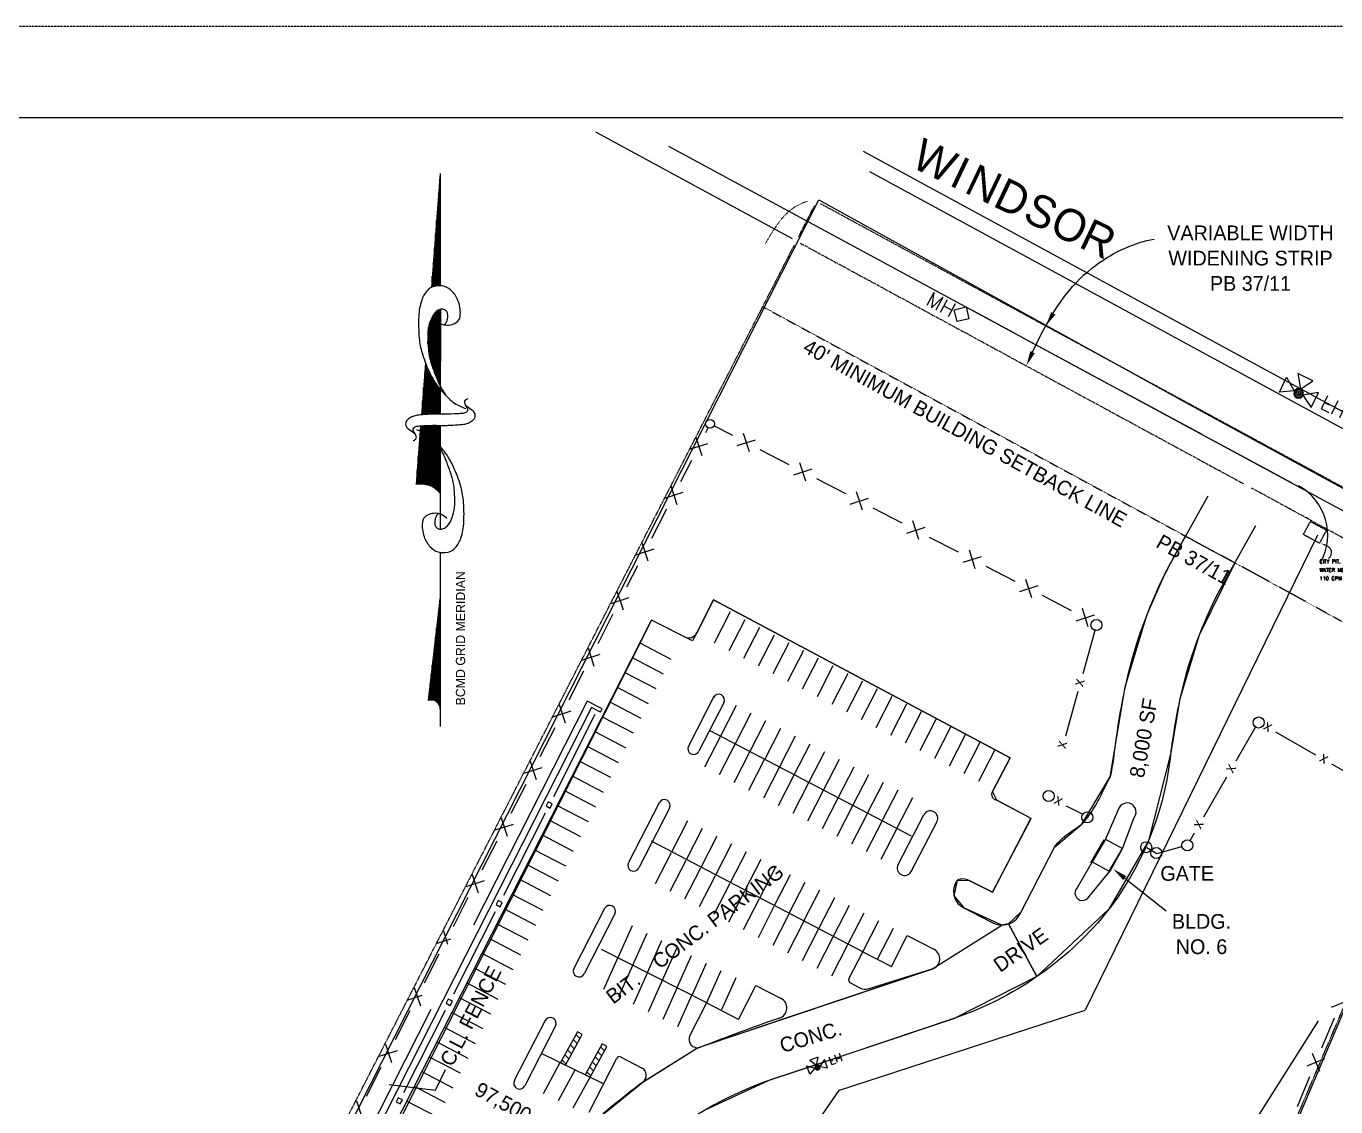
# Model space of a CAD drawing. Header units: inches. Extents: x -46627 to 16189, y -40789 to 47130.
# Drawn here: x -33865 to -25336, y -11986 to -4950 of the extents above; entities that cross this region are included whole.
import ezdxf
from ezdxf.enums import TextEntityAlignment as Align

# ---------------------------------------------------------------- set-up
doc = ezdxf.new("R2010")
doc.units = ezdxf.units.IN
doc.header["$MEASUREMENT"] = 0
for name, pattern in [('DASHED', [0.75, 0.5, -0.25]), ('DIVIDE', [1.25, 0.5, -0.25, 0, -0.25, 0, -0.25]), ('DOT', [0.25, 0, -0.25]), ('HIDDEN2', [0.1875, 0.125, -0.0625]), ('PHANTOM2', [31.25, 15.625, -3.125, 3.125, -3.125, 3.125, -3.125])]:
    doc.linetypes.add(name, pattern=pattern)
doc.layers.get('0').update_dxf_attribs({"linetype": 'CONTINUOUS'})
for name, color, linetype in [('1', 7, 'CONTINUOUS'), ('10', 7, 'CONTINUOUS'), ('11', 7, 'CONTINUOUS'), ('15', 7, 'CONTINUOUS'), ('16', 7, 'CONTINUOUS'), ('19', 7, 'CONTINUOUS'), ('20', 7, 'CONTINUOUS'), ('21', 7, 'CONTINUOUS'), ('27', 7, 'CONTINUOUS'), ('33', 7, 'CONTINUOUS'), ('4', 7, 'CONTINUOUS'), ('41', 7, 'CONTINUOUS'), ('5', 7, 'CONTINUOUS'), ('55', 7, 'CONTINUOUS'), ('6', 7, 'CONTINUOUS'), ('62', 7, 'CONTINUOUS'), ('7', 7, 'CONTINUOUS'), ('9', 7, 'CONTINUOUS')]:
    doc.layers.add(name, color=color, linetype=linetype)
doc.styles.add('ROMANS', font='ROMANS', dxfattribs={"height": 0.2})
doc.styles.add('txt', font='TXT', dxfattribs={"height": 0.2})

# ---------------------------------------------------------------- blocks, each defined once
blk = doc.blocks.new('STOCK')
at = {"layer": '16', "color": 6, "linetype": 'Continuous'}
for p, q in [((0.025, 0.025), (-0.025, 0.025)), ((-0.025, 0.025), (-0.025, -0.025)), ((0.025, -0.025), (0.025, 0.025)), ((-0.025, -0.025), (0.025, -0.025))]:
    blk.add_line(p, q, dxfattribs=at)
blk = doc.blocks.new('BWIRE')
at = {"layer": '16', "color": 6, "linetype": 'Continuous', "style": 'txt'}
blk.add_text('x', height=0.0833, dxfattribs=at).set_placement((0, -0.0282), align=Align.CENTER)
blk = doc.blocks.new('FH')
at = {"layer": '19', "color": 2, "linetype": 'Continuous'}
for points in [[(-4.7, 13.49), (-4.7, 4.47), (2.28, 9.37)], [(14.51, 13.49), (14.51, 4.47), (7.52, 9.37)], [(9.02, 0), (0, 0), (4.9, 6.98)]]:
    blk.add_lwpolyline(points, close=True, dxfattribs=at)
for radius in [2.59, 2.07, 1.24, 0.497]:
    blk.add_circle((4.98, 9.57), radius, dxfattribs=at)
at = {"layer": '19', "color": 2, "linetype": 'Continuous', "style": 'ROMANS'}
blk.add_text('FH', height=8, dxfattribs=at).set_placement((25.29, 7.81), align=Align.MIDDLE)
blk = doc.blocks.new('MH')
at = {"layer": '15', "color": 132, "linetype": 'Continuous'}
blk.add_lwpolyline([(13.9, 4.91), (18.83, 9.33), (23.22, 4.43), (18.29, 0.01)], close=True, dxfattribs=at)
at = {"layer": '15', "color": 132, "linetype": 'Continuous', "style": 'ROMANS'}
blk.add_text('MH', height=8, rotation=359.99998, dxfattribs=at).set_placement((6.3, 3.97), align=Align.MIDDLE)
blk = doc.blocks.new('HR')
at = {"layer": '62', "color": 32, "linetype": 'Continuous'}
blk.add_arc((-1.57, -1.83), 2.41, 49.3426, 155.0435, dxfattribs=at)
blk.add_solid([(-4.18, -1.51), (-3.76, -0.47), (-3.45, -0.67), (-3.75, -0.81)], dxfattribs=at)

msp = doc.modelspace()

# ---------------------------------------------------------------- linework, layer by layer
at = {"linetype": 'Continuous', "flags": 128}
msp.add_lwpolyline([(-27468.7567, -10795.1843), (-27386.144, -10716.6395), (-27168.6584, -10295.5597), (-26990.1976, -10145.5828), (-26806.0786, -9837.423), (-26708.0812, -9250.9423), (-26567.7451, -8783.6521), (-26442.4396, -8502.2506), (-26314.8459, -8269.6652), (-25993.6891, -8444.0587), (-26226.5877, -8914.5711), (-26350.9857, -9328.4627), (-26411.0657, -9680.5132), (-26556.6724, -10254.5466), (-26813.7443, -10698.635), (-27282.2259, -11137.9545)], close=True, dxfattribs=at)
for points in [[(-30144.0969, -12063.4235), (-29849.3412, -11824.4016), (-29493.1189, -11601.5432), (-28888.6817, -11398.6088), (-28402.9612, -11235.5324), (-27967.5531, -11089.3488), (-27510.6761, -10801.9334), (-27753.6308, -10693.0187), (-27821.9127, -10613.0385), (-27800.1339, -10510.1554), (-27724.953, -10511.5645), (-27572.672, -10588.8767), (-27319.111, -10108.6204), (-27543.7928, -9989.9951), (-27572.9477, -9932.7111), (-27456.0228, -9712.7106), (-29389.1516, -8685.2999), (-29497.9891, -8899.2031), (-29525.1986, -8952.6788), (-29792.5772, -8816.6315), (-31465.8122, -12140.1947)], [(-30144.0969, -12063.4235), (-29850.4498, -11825.3006), (-29493.1189, -11601.5432), (-27967.5761, -11089.3557), (-27510.6761, -10801.9334), (-27468.7567, -10795.1843), (-27510.6761, -10801.9334), (-27468.7567, -10795.1843), (-27282.2259, -11137.9545), (-27818.1655, -11409.2043), (-28520.5823, -11644.1905), (-29029.473, -11814.0092), (-29444.4056, -12006.9276)]]:
    msp.add_lwpolyline(points, dxfattribs=at)
at = {"layer": '1', "color": 94, "linetype": 'Continuous'}
for p, q in [((-31168.3019, -5909.1213), (-31225.9427, -6650.2269)), ((-31171.0691, -6640.1169), (-31171.0691, -5944.6953)), ((-31168.3019, -5909.1213), (-31168.3019, -6639.8037)), ((-31178.0999, -6640.9149), (-31178.0999, -6035.0973)), ((-31185.1307, -6641.7129), (-31185.1307, -6125.4981)), ((-31192.1627, -6642.5505), (-31192.1627, -6215.9013)), ((-31199.1935, -6644.1477), (-31199.1935, -6306.3021)), ((-31206.2243, -6645.7461), (-31206.2243, -6396.7041)), ((-31213.2563, -6647.3445), (-31213.2563, -6487.1061)), ((-31220.2883, -6648.9417), (-31220.2883, -6577.5069)), ((-31199.1935, -7221.7557), (-31199.1935, -6815.0877)), ((-31192.1627, -7240.2813), (-31192.1627, -6810.3405)), ((-31185.1307, -7256.1789), (-31185.1307, -6805.5933)), ((-31178.0999, -7272.0741), (-31178.0999, -6800.8473)), ((-31171.0691, -7287.9693), (-31171.0691, -6796.1013)), ((-31167.1883, -6793.4805), (-31168.1795, -7474.8345)), ((-31241.3819, -7080.0573), (-31241.3819, -6906.8637)), ((-31234.3499, -7116.9621), (-31234.3499, -6880.9149)), ((-31227.3179, -7143.9573), (-31227.3179, -6859.2525)), ((-31220.2883, -7164.4653), (-31220.2883, -6847.2669)), ((-31213.2563, -7183.8093), (-31213.2563, -6835.2825)), ((-31206.2243, -7202.7813), (-31206.2243, -6823.2981)), ((-31246.3343, -6912.0261), (-31250.2667, -6962.2629)), ((-31248.4127, -7019.7885), (-31248.4127, -7000.3665)), ((-31264.4099, -7142.9469), (-31269.0131, -7201.7469)), ((-31262.4755, -7478.6877), (-31262.4755, -7147.9221)), ((-31269.0131, -7201.7469), (-31290.4295, -7482.5529)), ((-31269.5063, -7478.9709), (-31269.5063, -7209.4629)), ((-31255.4435, -7478.4045), (-31255.4435, -7166.0013)), ((-31248.4127, -7478.1213), (-31248.4127, -7184.0829)), ((-31241.3819, -7477.8381), (-31241.3819, -7202.1621)), ((-31234.3499, -7477.5549), (-31234.3499, -7214.3517)), ((-31227.3179, -7477.2717), (-31227.3179, -7226.0709)), ((-31220.2883, -7476.9885), (-31220.2883, -7237.7901)), ((-31213.2563, -7476.7053), (-31213.2563, -7249.5081)), ((-31276.5371, -7479.2541), (-31276.5371, -7301.2293)), ((-31206.2243, -7476.4221), (-31206.2243, -7261.2273)), ((-31199.1935, -7476.1401), (-31199.1935, -7272.9453)), ((-31192.1627, -7475.8569), (-31192.1627, -7282.5045)), ((-31185.1307, -7475.5737), (-31185.1307, -7291.8273)), ((-31178.0999, -7475.2905), (-31178.0999, -7301.1501)), ((-31171.0691, -7475.0073), (-31171.0691, -7310.4741)), ((-31283.5691, -7479.4245), (-31283.5691, -7392.9969)), ((-31296.2075, -7553.6193), (-31325.8019, -7934.1213)), ((-31297.6307, -7932.4401), (-31297.6307, -7571.9277)), ((-31290.5999, -7932.4401), (-31290.5999, -7553.2149)), ((-31283.5691, -7932.4401), (-31283.5691, -7552.7061)), ((-31276.5371, -7932.4401), (-31276.5371, -7552.1985)), ((-31269.5063, -7932.9213), (-31269.5063, -7551.6909)), ((-31262.4755, -7934.0205), (-31262.4755, -7551.1821)), ((-31255.4435, -7935.1197), (-31255.4435, -7550.6745)), ((-31248.4127, -7936.2189), (-31248.4127, -7550.1669)), ((-31241.3819, -7938.5613), (-31241.3819, -7549.6581)), ((-31234.3499, -7940.9037), (-31234.3499, -7549.5105)), ((-31227.3179, -7943.2485), (-31227.3179, -7549.5105)), ((-31220.2883, -7947.0177), (-31220.2883, -7549.5105)), ((-31213.2563, -7951.2033), (-31213.2563, -7549.5105)), ((-31206.2243, -7955.3877), (-31206.2243, -7549.5105)), ((-31199.1935, -7960.4805), (-31199.1935, -7549.5105)), ((-31192.1627, -7661.2857), (-31192.1627, -7549.5105)), ((-31185.1307, -7668.9885), (-31185.1307, -7549.5525)), ((-31178.0999, -7676.6901), (-31178.0999, -7549.6605)), ((-31171.0691, -7684.3917), (-31171.0691, -7549.7685)), ((-31168.2875, -7549.8105), (-31168.3019, -7559.2413)), ((-31168.3019, -7559.2413), (-31168.3019, -7687.4229)), ((-31304.6627, -7932.7293), (-31304.6627, -7662.3285)), ((-31192.1627, -7965.8517), (-31192.1627, -7663.5945)), ((-31185.1307, -7971.6741), (-31185.1307, -7674.4341)), ((-31311.6935, -7933.0485), (-31311.6935, -7752.7317)), ((-31178.0999, -7979.4861), (-31178.0999, -7685.2737)), ((-31171.0691, -7987.2969), (-31171.0691, -7696.1133)), ((-31168.3019, -7700.3781), (-31168.3019, -7744.6221)), ((-31168.3019, -7744.6221), (-31168.3019, -7990.3701)), ((-31318.7243, -7933.3665), (-31318.7243, -7843.1325)), ((-31325.7563, -7933.6845), (-31325.7563, -7933.5345)), ((-31168.3019, -7990.3701), (-31168.3019, -8224.4013)), ((-31169.1011, -8375.4729), (-31168.3019, -8665.3701)), ((-31168.3019, -8665.3701), (-31247.0519, -9340.3701)), ((-31171.0691, -9378.6813), (-31171.0691, -8689.0869)), ((-31168.3019, -8665.3701), (-31168.3019, -9396.6213)), ((-31178.0999, -9363.8373), (-31178.0999, -8749.3557)), ((-31192.1627, -9348.8109), (-31192.1627, -8869.8909)), ((-31185.1307, -9355.0329), (-31185.1307, -8809.6221)), ((-31199.1935, -9344.2437), (-31199.1935, -8930.1585)), ((-31206.2243, -9340.9221), (-31206.2243, -8990.4261)), ((-31220.2883, -9337.2597), (-31220.2883, -9110.9613)), ((-31213.2563, -9338.6349), (-31213.2563, -9050.6949)), ((-31227.3179, -9336.7341), (-31227.3179, -9171.2301)), ((-31241.3819, -9338.1813), (-31241.3819, -9291.7653)), ((-31234.3499, -9337.0365), (-31234.3499, -9231.4977)), ((-31168.3019, -9396.6213), (-31168.3019, -9509.1213))]:
    msp.add_line(p, q, dxfattribs=at)
for points in [[(-31198.7301, -6861.503, 0.077735647), (-31173.1626, -6882.1075, 0.079620466), (-31143.1979, -6893.5321, 0.096266344), (-31101.4643, -6894.0916, 0.10075231), (-31064.3882, -6879.3104, 0.224485603), (-31038.8285, -6837.524, 0.112549907), (-31049.8094, -6743.9754, 0.10056341), (-31090.4678, -6676.3705, 0.134878468), (-31140.6772, -6644.8394, 0.132719239), (-31206.0239, -6642.9626, 0.15522897), (-31254.1776, -6672.0361, 0.101616473), (-31289.4836, -6734.1196, 0.067277925), (-31308.7047, -6839.6373, 0.034332252), (-31305.4669, -6981.5867, 0.050353936), (-31286.9622, -7076.7443, 0.032541314), (-31242.2799, -7196.2683, 0.044988068), (-31196.9586, -7276.7764, 0.025545503), (-31166.3493, -7316.7317, 0.017116661), (-31115.7703, -7372.233, 0.065649887), (-31074.6806, -7404.5481, 0.042467644), (-31002.112, -7439.6411)], [(-31142.6118, -6893.6525, 0.076918874), (-31128.6036, -6875.832, 0.080527196), (-31121.1355, -6855.4963, 0.088695312), (-31120.6668, -6822.7512, 0.141897397), (-31129.5767, -6804.0456, 0.152972941), (-31146.5251, -6793.8687, 0.126446447), (-31170.2658, -6794.2103, 0.120122044), (-31194.0465, -6807.3579, 0.080482926), (-31218.9087, -6838.9965, 0.06736107), (-31241.9955, -6898.3615, 0.059891392), (-31250.3317, -6969.4469, 0.028199326), (-31244.817, -7062.357, 0.039093553), (-31231.8766, -7128.2849, 0.016831254), (-31218.2403, -7171.5048, 0.008651292), (-31187.4683, -7254.1122, 0.036249822), (-31167.5296, -7295.7754, 0.021577957), (-31126.2181, -7361.3803)], [(-31167.1069, -7549.1537, 0.004820903), (-31134.9192, -7549.0273, 0.00885002), (-31117.3929, -7548.4791, 0.005772171), (-31052.1018, -7544.5234, 0.010588181), (-31016.595, -7541.2035, 0.071206297), (-30987.3156, -7533.5217, 0.064975215), (-30958.6928, -7516.808, 0.103614816), (-30943.2335, -7498.6765, 0.157115823), (-30940.2586, -7483.0262, 0.084448355), (-30945.3264, -7466.1877, 0.119021789), (-30953.3987, -7456.5597), (-30985.8179, -7432.8009), (-31004.0027, -7419.3381)], [(-30989.2197, -7375.9716, 0.155221696), (-31006.4511, -7385.6934, 0.230744731), (-31010.4384, -7398.7878, 0.039788352), (-31007.6345, -7410.3708, 0.040789296), (-31003.1225, -7421.0855, 0.053649512), (-30997.7292, -7429.1877, -0.067542765), (-30992.336, -7437.2899, -0.159888129), (-30990.2473, -7452.6304, -0.204388824), (-30997.0407, -7462.8873, -0.067397815), (-31007.2157, -7467.7772, -0.052214794), (-31021.4443, -7470.796, -0.013577363), (-31046.6742, -7472.7572, -0.00502716), (-31114.9544, -7475.5149, -0.010775607), (-31132.9034, -7475.6722, -0.005652842), (-31167.1068, -7474.848)], [(-31167.1068, -7474.848, 0.004820903), (-31199.2945, -7474.9744, 0.00885002), (-31216.8207, -7475.5226, 0.005772171), (-31282.1119, -7479.4782, 0.010588181), (-31317.6186, -7482.7982, 0.071206297), (-31346.8981, -7490.48, 0.064975215), (-31375.5209, -7507.1937, 0.103614816), (-31390.9802, -7525.3252, 0.157115823), (-31393.955, -7540.9755, 0.084448355), (-31388.8872, -7557.814, 0.119021789), (-31380.8147, -7567.4421), (-31348.3955, -7591.2009), (-31330.2119, -7604.6637)], [(-31344.9939, -7648.0301, 0.155221696), (-31327.7625, -7638.3082, 0.230744731), (-31323.7752, -7625.2139, 0.039788352), (-31326.5791, -7613.6309, 0.040789296), (-31331.0912, -7602.9162, 0.053649512), (-31336.4844, -7594.8139, -0.067542765), (-31341.8776, -7586.7117, -0.159888129), (-31343.9664, -7571.3713, -0.204388824), (-31337.173, -7561.1143, -0.067397815), (-31326.9979, -7556.2244, -0.052214794), (-31312.7693, -7553.2057, -0.013577363), (-31287.5394, -7551.2445, -0.00502716), (-31219.2592, -7548.4867, -0.010775607), (-31201.3102, -7548.3294, -0.005652842), (-31167.1068, -7549.1537)], [(-31124.8242, -8155.4956, 0.077735647), (-31150.3917, -8134.8911, 0.079620466), (-31180.3564, -8123.4665, 0.096266344), (-31222.09, -8122.907, 0.10075231), (-31259.1662, -8137.6882, 0.224485603), (-31284.7258, -8179.4746, 0.112549907), (-31273.7449, -8273.0233, 0.10056341), (-31233.0866, -8340.6281, 0.134878468), (-31182.8771, -8372.1592, 0.132719239), (-31117.5304, -8374.036, 0.15522897), (-31069.3768, -8344.9626, 0.101616473), (-31034.0707, -8282.879, 0.067277925), (-31014.8496, -8177.3613, 0.034332252), (-31018.0875, -8035.4119, 0.050353936), (-31036.5922, -7940.2543, 0.032541314), (-31081.2744, -7820.7303, 0.044988068), (-31126.5957, -7740.2222, 0.025545503), (-31157.2051, -7700.2669, 0.017116661), (-31207.7841, -7644.7656, 0.065649887), (-31248.8737, -7612.4505, 0.042467644), (-31321.4423, -7577.3575)], [(-31180.9426, -8123.3461, 0.076918874), (-31194.9508, -8141.1666, 0.080527196), (-31202.4188, -8161.5023, 0.088695312), (-31202.8875, -8194.2475, 0.141897397), (-31193.9776, -8212.953, 0.152972941), (-31177.0292, -8223.1299, 0.126446447), (-31153.2886, -8222.7884, 0.120122044), (-31129.5079, -8209.6407, 0.080482926), (-31104.6456, -8178.0021, 0.06736107), (-31081.5589, -8118.6371, 0.059891392), (-31073.2226, -8047.5517, 0.028199326), (-31078.7374, -7954.6416, 0.039093553), (-31091.6778, -7888.7137, 0.016831254), (-31105.3141, -7845.4938, 0.008651292), (-31136.0861, -7762.8864, 0.036249822), (-31156.0247, -7721.2233, 0.021577957), (-31197.3362, -7655.6183)]]:
    msp.add_lwpolyline(points, format="xyb", dxfattribs=at)
for centre, radius, start, end in [((-31296.0017, -8098.0542), 167.042, 40.13943056, 100.26472222), ((-31228.2596, -9396.6848), 59.9578, 0.06136667, 108.18966111)]:
    msp.add_arc(centre, radius, start, end, dxfattribs=at)
at = {"layer": '11', "color": 5, "linetype": 'DOT'}
msp.add_open_spline([(-28773.7076, -6089.0495), (-28883.8256, -6121.4243), (-28955.078, -6192.6491), (-29052.2408, -6367.4747)], degree=3, dxfattribs=at)
at = {"layer": '16', "color": 6, "linetype": 'Continuous'}
for p, q in [((-29439.77, -7595.7035), (-29423.822, -7564.6487)), ((-29263.9316, -7615.3595), (-29386.1408, -7551.2471)), ((-29545.6016, -7704.5807), (-29424.974, -7666.7063)), ((-29505.0332, -7625.5895), (-29465.5424, -7745.6975)), ((-29234.0456, -7680.6215), (-29114.486, -7642.1987)), ((-29155.0544, -7721.1899), (-29193.4772, -7601.6303)), ((-28896.2096, -7805.5643), (-29084.6, -7707.4607)), ((-29601.5252, -7913.2847), (-29530.8044, -7775.5835)), ((-28866.3236, -7870.8263), (-28746.764, -7832.4035)), ((-28787.3324, -7911.3947), (-28825.7552, -7791.8351)), ((-28527.9392, -7994.7011), (-28716.878, -7897.6655)), ((-29707.3556, -8022.1619), (-29586.7292, -7984.2875)), ((-29666.7872, -7943.1707), (-29627.2976, -8063.2787)), ((-28419.6104, -8101.5995), (-28457.4848, -7980.9719)), ((-29789.5952, -8282.1035), (-29692.5596, -8093.1647)), ((-28498.6016, -8061.0311), (-28379.0408, -8022.6071)), ((-28160.216, -8184.9047), (-28349.1548, -8087.8703)), ((-28051.8872, -8291.8031), (-28089.7616, -8171.1755)), ((-28130.33, -8250.1679), (-28010.7704, -8211.7451)), ((-29895.4256, -8390.9807), (-29775.866, -8352.5579)), ((-29854.8572, -8311.9895), (-29816.4344, -8431.5491)), ((-27792.494, -8375.1095), (-27981.4328, -8278.0739)), ((-27762.608, -8440.3715), (-27643.0484, -8401.9487)), ((-27684.1652, -8482.0079), (-27722.0396, -8361.3803)), ((-29952.4172, -8599.1363), (-29881.6964, -8461.4351)), ((-27424.772, -8565.3143), (-27613.7108, -8468.2787)), ((-27394.886, -8630.5763), (-27275.3264, -8592.1535)), ((-27315.8948, -8671.1447), (-27354.3176, -8551.5851)), ((-30058.2476, -8708.0135), (-29937.62, -8670.1391)), ((-30017.6792, -8629.0223), (-29978.1884, -8749.1303)), ((-27057.0488, -8755.5179), (-27245.4404, -8657.4155)), ((-30140.486, -8967.9551), (-30043.4504, -8779.0163)), ((-27027.164, -8820.7799), (-26907.6032, -8782.3571)), ((-26948.1716, -8861.3483), (-26986.5944, -8741.7887)), ((-26903.0024, -8878.0727), (-26983.958, -9166.9439)), ((-30246.3164, -9076.8323), (-30126.7568, -9038.4095)), ((-30205.748, -8997.8411), (-30167.3252, -9117.4019)), ((-30329.6228, -9336.2267), (-30232.5872, -9147.2879)), ((-27016.34, -9282.4919), (-27097.2956, -9571.3631)), ((-30394.8848, -9366.1127), (-30355.3952, -9486.2207)), ((-30434.3864, -9445.6523), (-30314.8268, -9407.2283)), ((-30160.7096, -9431.6639), (-30431.8772, -9966.8915)), ((-30517.6928, -9705.0455), (-30420.6572, -9516.1067)), ((-25985.9624, -9733.5227), (-25859.0216, -9513.2999)), ((-25728.7112, -9544.8035), (-25468.1, -9693.4031)), ((-30623.5232, -9813.9227), (-30503.9636, -9775.4999)), ((-30582.9548, -9734.9315), (-30544.532, -9854.4911)), ((-25363.8548, -9752.8427), (-25103.2436, -9901.4423)), ((-30706.8296, -10073.3159), (-30609.794, -9884.3771)), ((-26195.708, -10097.3999), (-26045.8892, -9837.4871)), ((-27091.268, -10025.0987), (-26983.94, -10080.2243)), ((-30811.5932, -10182.7415), (-30692.0324, -10144.3187)), ((-30771.0236, -10103.7503), (-30732.6008, -10223.3099)), ((-30486.11, -10073.9363), (-30757.2776, -10609.1639)), ((-26284.9172, -10252.1615), (-26255.636, -10201.3643)), ((-30894.8984, -10442.1347), (-30797.864, -10253.1959)), ((-26567.7272, -10296.5735), (-26502.2696, -10335.4211)), ((-26502.2696, -10335.4211), (-26338.514, -10291.2395)), ((-30960.1616, -10472.0207), (-30920.6708, -10592.1287)), ((-31000.73, -10551.0119), (-30881.1692, -10512.5891)), ((-31082.9684, -10810.9535), (-30987.0008, -10621.4663)), ((-30811.5116, -10716.2099), (-31082.678, -11251.4375)), ((-31188.7988, -10919.8307), (-31098.818, -10890.9131)), ((-31148.2304, -10840.8395), (-31120.334, -10927.6427)), ((-31272.1052, -11179.2239), (-31175.0696, -10990.2851)), ((-31337.3672, -11209.1099), (-31297.8764, -11329.2179)), ((-31377.9356, -11288.1011), (-31286.5328, -11259.4019)), ((-25363.8116, -11337.5279), (-25246.2992, -11289.9587)), ((-31460.174, -11548.0427), (-31364.2064, -11358.5555)), ((-31136.912, -11358.4823), (-31408.0784, -11893.7099)), ((-25426.778, -11601.9707), (-25343.6192, -11405.9051)), ((-31525.4372, -11577.9287), (-31487.0132, -11697.4883)), ((-31566.0056, -11656.9199), (-31446.4448, -11618.4971)), ((-25523.5784, -11719.5323), (-25407.134, -11671.4159)), ((-25489.4156, -11637.2519), (-25441.298, -11753.6963)), ((-31649.3108, -11916.3131), (-31552.2764, -11727.3743)), ((-31198.6796, -11877.0983), (-31134.218, -11742.8579)), ((-31500.89, -11840.3567), (-31198.6796, -11877.0983)), ((-25586.546, -11983.9763), (-25504.454, -11787.3623)), ((-31713.506, -11946.7475), (-31675.0832, -12066.3071))]:
    msp.add_line(p, q, dxfattribs=at)
for centre, radius in [((-29411.7104, -7538.5192, 0), 28.8), ((-26894.9354, -8848.2222, 0), 36), ((-25838.8532, -9483.48, 0), 36), ((-27205.8869, -9962.4215, 0), 36), ((-26954.341, -10100.7166, 0), 36), ((-26570.7339, -10295.5872, 0), 36), ((-26504.7032, -10333.3041, 0), 36), ((-26303.4666, -10283.0149, 0), 36)]:
    msp.add_circle(centre, radius, dxfattribs=at)
at = {"layer": '20', "color": 7, "linetype": 'Continuous'}
for p, q in [((-27699.008, -6801.4235, -0.0048), (-27435.1172, -6944.0015, -0.0048)), ((-27384.5528, -6971.3207, -0.0048), (-26822.1104, -7275.2039, -0.0048)), ((-26737.1564, -7321.1039, -0.0048), (-26205.2264, -7608.5015, -0.0048)), ((-26150.1152, -7638.2771, -0.0048), (-25621.9136, -7923.6611, -0.0048))]:
    msp.add_line(p, q, dxfattribs=at)
msp.add_arc((-25755.332, -8263.6715, -0.006), 366.6257, 331.20215556, 61.20215556, dxfattribs=at)
at = {"layer": '21', "color": 5, "linetype": 'Continuous'}
msp.add_line((-25566.6716, -7310.3579), (-28413.05, -5765.8835), dxfattribs=at)
at = {"layer": '21', "color": 6, "linetype": 'DASHED'}
for p, q in [((-25503.1844, -8174.7635, -0.006), (-25548.7472, -8259.2627, -0.006)), ((-25397.5604, -8231.7167, -0.006), (-25503.1844, -8174.7635, -0.006)), ((-25443.1232, -8316.2159, -0.006), (-25548.7472, -8259.2627, -0.006)), ((-25397.5604, -8231.7167, -0.006), (-25443.1232, -8316.2159, -0.006))]:
    msp.add_line(p, q, dxfattribs=at)
at = {"layer": '21', "color": 6, "linetype": 'Continuous'}
for p, q in [((-25455.6908, -8263.1651, -0.006), (-26967.47, -11356.7435, -0.006)), ((-28574.84, -11879.2751, -0.006), (-26967.6248, -11356.8971, -0.006)), ((-28571.1656, -11876.1767, -0.006), (-28929.6032, -12392.9015))]:
    msp.add_line(p, q, dxfattribs=at)
at = {"layer": '21', "color": 5, "linetype": 'Continuous'}
msp.add_arc((-82969.2931, -113100.096), 120360, 56.365277778, 61.515277778, dxfattribs=at)
at = {"layer": '27', "color": 92, "linetype": 'Continuous'}
for p, q in [((-29382.626, -8964.4415, -0.0048), (-29278.4624, -8761.6259, -0.0048)), ((-29286.9224, -9014.4911, -0.0048), (-29182.7588, -8811.6755, -0.0048)), ((-29191.2188, -9064.5395, -0.0048), (-29087.0552, -8861.7239, -0.0048)), ((-29095.5164, -9114.5891, -0.0048), (-28991.3528, -8911.7735, -0.0048)), ((-29664.692, -9072.2099, -0.0048), (-29866.7324, -8966.5511, -0.0048)), ((-28999.8128, -9164.6375, -0.0048), (-28895.6492, -8961.8219, -0.0048)), ((-28904.1092, -9214.6859, -0.0048), (-28799.9456, -9011.8703, -0.0048)), ((-29713.6688, -9168.4655, -0.0048), (-29915.7092, -9062.8067, -0.0048)), ((-28808.4068, -9264.7355, -0.0048), (-28704.2432, -9061.9199, -0.0048)), ((-28712.7032, -9314.7839, -0.0048), (-28608.5396, -9111.9683, -0.0048)), ((-29762.6456, -9264.7223, -0.0048), (-29964.686, -9159.0635, -0.0048)), ((-28616.9996, -9364.8323, -0.0048), (-28512.836, -9162.0167, -0.0048)), ((-29811.6224, -9360.9779, -0.0048), (-30013.6628, -9255.3191, -0.0048)), ((-28521.296, -9414.8819, -0.0048), (-28417.1324, -9212.0663, -0.0048)), ((-28425.5936, -9464.9303, -0.0048), (-28321.43, -9262.1147, -0.0048)), ((-29860.5992, -9457.2347, -0.0048), (-30062.6396, -9351.5759, -0.0048)), ((-29342.6648, -9573.8291, -0.0048), (-29238.5012, -9371.0135, -0.0048)), ((-28329.89, -9514.9787, -0.0048), (-28225.7264, -9312.1631, -0.0048)), ((-28234.1864, -9565.0283, -0.0048), (-28130.0228, -9362.2127, -0.0048)), ((-29909.576, -9553.4903, -0.0048), (-30111.6164, -9447.8315, -0.0048)), ((-29246.9612, -9623.8775, -0.0048), (-29142.7976, -9421.0619, -0.0048)), ((-28138.484, -9615.0767, -0.0048), (-28034.3204, -9412.2611, -0.0048)), ((-28042.7804, -9665.1263, -0.0048), (-27938.6168, -9462.3107, -0.0048)), ((-29958.5528, -9649.7471, -0.0048), (-30160.5932, -9544.0883, -0.0048)), ((-28098.5216, -10224.4631, -0.0048), (-29415.404, -9535.7891, -0.0048)), ((-29151.2576, -9673.9259, -0.0048), (-29047.094, -9471.1103, -0.0048)), ((-29055.554, -9723.9755, -0.0048), (-28951.3904, -9521.1599, -0.0048)), ((-27947.0768, -9715.1747, -0.0048), (-27842.9132, -9512.3591, -0.0048)), ((-29444.9516, -9772.9307, -0.0048), (-29340.788, -9570.1151, -0.0048)), ((-29349.248, -9822.9791, -0.0048), (-29245.0844, -9620.1635, -0.0048)), ((-28959.8516, -9774.0239, -0.0048), (-28855.688, -9571.2083, -0.0048)), ((-28864.148, -9824.0723, -0.0048), (-28759.9844, -9621.2567, -0.0048)), ((-27851.3732, -9765.2231, -0.0048), (-27747.2096, -9562.4075, -0.0048)), ((-27755.6708, -9815.2727, -0.0048), (-27651.5072, -9612.4571, -0.0048)), ((-30007.5296, -9746.0039, -0.0048), (-30209.57, -9640.3451, -0.0048)), ((-29253.5444, -9873.0275, -0.0048), (-29149.3808, -9670.2119, -0.0048)), ((-29157.8408, -9923.0771, -0.0048), (-29053.6772, -9720.2615, -0.0048)), ((-28768.4444, -9874.1219, -0.0048), (-28664.2808, -9671.3063, -0.0048)), ((-28672.742, -9924.1703, -0.0048), (-28568.5784, -9721.3547, -0.0048)), ((-27659.9672, -9865.3211, -0.0048), (-27555.8036, -9662.5055, -0.0048)), ((-30056.5064, -9842.2595, -0.0048), (-30258.5468, -9736.6007, -0.0048)), ((-29062.1384, -9973.1255, -0.0048), (-28957.9748, -9770.3099, -0.0048)), ((-28577.0384, -9974.2199, -0.0048), (-28472.8748, -9771.4043, -0.0048)), ((-30105.4832, -9938.5163, -0.0048), (-30307.5236, -9832.8575, -0.0048)), ((-28966.4348, -10023.1739, -0.0048), (-28862.2712, -9820.3583, -0.0048)), ((-28870.7312, -10073.2235, -0.0048), (-28766.5676, -9870.4079, -0.0048)), ((-28481.3348, -10024.2683, -0.0048), (-28377.1712, -9821.4527, -0.0048)), ((-28385.6312, -10074.3167, -0.0048), (-28281.4676, -9871.5011, -0.0048)), ((-30154.46, -10034.7719, -0.0048), (-30356.5004, -9929.1131, -0.0048)), ((-28775.0288, -10123.2719, -0.0048), (-28670.8652, -9920.4563, -0.0048)), ((-28679.3252, -10173.3215, -0.0048), (-28575.1616, -9970.5059, -0.0048)), ((-28289.9288, -10124.3663, -0.0048), (-28185.7652, -9921.5507, -0.0048)), ((-28194.2252, -10174.4147, -0.0048), (-28090.0616, -9971.5991, -0.0048)), ((-30203.4368, -10131.0287, -0.0048), (-30405.4772, -10025.3699, -0.0048)), ((-28583.6216, -10223.3699, -0.0048), (-28479.458, -10020.5543, -0.0048)), ((-30252.4148, -10227.2843, -0.0048), (-30454.4552, -10121.6255, -0.0048)), ((-29661.014, -10324.9103), (-29556.8504, -10122.0947)), ((-28487.918, -10273.4183, -0.0048), (-28383.7544, -10070.6027, -0.0048)), ((-28392.2156, -10323.4679, -0.0048), (-28288.052, -10120.6523, -0.0048)), ((-30301.3916, -10323.5411, -0.0048), (-30503.432, -10217.8823, -0.0048)), ((-29565.3116, -10374.9599), (-29461.148, -10172.1443)), ((-29469.608, -10425.0083), (-29365.4444, -10222.1927)), ((-28296.512, -10373.5163, -0.0048), (-28192.3484, -10170.7007, -0.0048)), ((-28194.2252, -10174.4147, -0.0048), (-28195.718, -10173.6347, -0.0048)), ((-28194.2252, -10174.4147, -0.0048), (-28195.718, -10173.6347, -0.0048)), ((-30350.3684, -10419.7967, -0.0048), (-30552.4088, -10314.1379, -0.0048)), ((-28416.872, -10975.5455), (-29793.5864, -10255.5803, -0.0048)), ((-29373.9044, -10475.0567), (-29269.7408, -10272.2411)), ((-29766.8408, -10531.9463), (-29662.6772, -10329.1307)), ((-29671.1372, -10581.9947), (-29566.9736, -10379.1791)), ((-29278.2008, -10525.1063), (-29174.0372, -10322.2907)), ((-29182.4984, -10575.1547), (-29078.3348, -10372.3391)), ((-30399.3452, -10516.0535, -0.0048), (-30601.3856, -10410.3947, -0.0048)), ((-29575.4336, -10632.0431), (-29471.27, -10429.2275)), ((-29479.73, -10682.0927), (-29375.5664, -10479.2771)), ((-29086.7948, -10625.2031), (-28982.6312, -10422.3875)), ((-28991.0912, -10675.2527), (-28886.9276, -10472.4371)), ((-30448.322, -10612.3091, -0.0048), (-30650.3624, -10506.6503, -0.0048)), ((-29384.0276, -10732.1411), (-29279.864, -10529.3255)), ((-28895.3888, -10725.3011), (-28791.2252, -10522.4855)), ((-28799.6852, -10775.3507), (-28695.5216, -10572.5351)), ((-30497.2988, -10708.5659, -0.0048), (-30699.3392, -10602.9071, -0.0048)), ((-29288.324, -10782.1895), (-29184.1604, -10579.3739)), ((-29192.6204, -10832.2391), (-29088.4568, -10629.4235)), ((-28703.9816, -10825.3991), (-28599.818, -10622.5835)), ((-30546.2756, -10804.8215, -0.0048), (-30748.316, -10699.1627, -0.0048)), ((-29096.918, -10882.2875), (-28992.7544, -10679.4719)), ((-29001.2144, -10932.3371), (-28897.0508, -10729.5215)), ((-28608.278, -10875.4475), (-28504.1144, -10672.6319)), ((-28512.5756, -10925.4971), (-28408.412, -10722.6815)), ((-30595.2524, -10901.0783, -0.0048), (-30797.2928, -10795.4195, -0.0048)), ((-29919.272, -10808.2931, 0.0048), (-30012.5768, -11016.3263, 0.0072)), ((-28905.5108, -10982.3855), (-28801.3472, -10779.5699)), ((-28809.8072, -11032.4339), (-28705.6436, -10829.6183)), ((-28416.872, -10975.5455), (-28312.7084, -10772.7299)), ((-28320.8012, -11024.8859), (-28216.6376, -10822.0703)), ((-30644.2292, -10997.3351, -0.0048), (-30846.2696, -10891.6763, -0.0048)), ((-29822.9384, -10857.1163, 0.0048), (-29916.2444, -11065.1507, 0.006)), ((-29726.606, -10905.9443, 0.0048), (-29819.912, -11113.9775, 0.0048)), ((-28714.1048, -11082.4835), (-28609.9412, -10879.6679)), ((-30693.206, -11093.5907, -0.0048), (-30895.2464, -10987.9319, -0.0048)), ((-29432.2676, -11307.7007, 0.0048), (-30117.302, -10960.4951, 0.012)), ((-29630.2712, -10954.7699, 0.0024), (-29723.5796, -11162.8019, 0.0036)), ((-28618.4012, -11132.5319), (-28514.2376, -10929.7163)), ((-30742.1828, -11189.8475, -0.0048), (-30944.2232, -11084.1887, -0.0048)), ((-30011.0744, -11013.3791, 0.0072), (-30104.3816, -11221.4123, 0.0084)), ((-29914.7432, -11062.2059, 0.006), (-30008.0492, -11270.2391, 0.0072)), ((-29533.94, -11003.5955, 0.0012), (-29627.2448, -11211.6287, 0.0024)), ((-29437.6064, -11052.4211, 0.0012), (-29530.9124, -11260.4543, 0.0012)), ((-29818.4084, -11111.0315, 0.0048), (-29911.7156, -11319.0647, 0.0048)), ((-29722.076, -11159.8559, 0.0036), (-29815.382, -11367.8891, 0.0048)), ((-29341.2728, -11101.2467), (-29434.58, -11309.2787)), ((-29242.7312, -11145.4427, -0.0012), (-29336.0372, -11353.4771, -0.0012)), ((-30791.1596, -11286.1031, -0.0048), (-30993.2, -11180.4443, -0.0048)), ((-29625.7448, -11208.6803, 0.0024), (-29719.0508, -11416.7159, 0.0036)), ((-29529.41, -11257.5071, 0.0012), (-29622.7184, -11465.5427, 0.0012)), ((-30840.1364, -11382.3599, -0.0048), (-31042.1768, -11276.7011, -0.0048)), ((-30889.1132, -11478.6155, -0.0048), (-31091.1536, -11372.9567, -0.0048)), ((-30938.0912, -11574.8723, -0.0048), (-31140.1316, -11469.2135, -0.0048)), ((-30987.068, -11671.1279, -0.0048), (-31189.1084, -11565.4691, -0.0048)), ((-30295.5788, -11607.1859), (-30321.8948, -11580.8687, -0.0048)), ((-30277.55, -11574.3023), (-30303.8528, -11548.0007, -0.0048)), ((-30259.5224, -11541.4187), (-30285.8096, -11515.1315, -0.0048)), ((-30098.1248, -11620.5323), (-30124.412, -11594.2451, -0.0048)), ((-31036.0448, -11767.3847, -0.0048), (-31238.0852, -11661.7259, -0.0048)), ((-30105.2168, -11835.5939, -0.0048), (-30504.2396, -11640.8723, -0.0048)), ((-30349.6628, -11705.8367), (-30376.0244, -11679.4751, -0.0048)), ((-30331.6352, -11672.9531), (-30357.9812, -11646.6059, -0.0048)), ((-30313.6064, -11640.0695), (-30339.938, -11613.7379, -0.0048)), ((-30134.1812, -11686.2995), (-30160.4972, -11659.9823, -0.0048)), ((-30116.1524, -11653.4159), (-30142.4552, -11627.1143, -0.0048)), ((-31085.0216, -11863.6403, -0.0048), (-31287.062, -11757.9815, -0.0048)), ((-30496.0976, -11898.1295), (-30386.4908, -11698.2035)), ((-30399.3452, -11944.8791), (-30289.7384, -11744.9531)), ((-30188.2652, -11784.9503), (-30214.6268, -11758.5887, -0.0048)), ((-30170.2376, -11752.0667), (-30196.5836, -11725.7195, -0.0048)), ((-30152.2088, -11719.1831), (-30178.5404, -11692.8515, -0.0048)), ((-31133.9984, -11959.8971, -0.0048), (-31336.0388, -11854.2383, -0.0048)), ((-30302.2856, -11992.5527), (-30192.6788, -11792.6267)), ((-31182.9752, -12056.1527, -0.0048), (-31385.0156, -11950.4939, -0.0048))]:
    msp.add_line(p, q, dxfattribs=at)
at = {"layer": '27', "color": 92, "linetype": 'Continuous', "extrusion": (-0.000117757, 6.46006e-05, 1)}
for points, elevation in [([(-30386.2698, -11698.1389), (-30353.8806, -11713.5301), (-30244.377, -11513.7937), (-30275.6598, -11496.6433)], 2.8177), ([(-30224.8722, -11777.2525), (-30192.483, -11792.6437), (-30082.9794, -11592.9073), (-30114.2622, -11575.7569)], 2.7936)]:
    msp.add_lwpolyline(points, close=True, dxfattribs=dict(at, elevation=elevation))
at = {"layer": '33', "color": 6, "linetype": 'Continuous'}
for p, q in [((-30210.6608, -9344.9543), (-30951.6284, -10803.4595)), ((-30113.4524, -9394.3391), (-30210.6608, -9344.9543)), ((-30183.1652, -9385.8419), (-33302.108, -15523.2407)), ((-30124.3364, -9415.7291), (-30183.1652, -9385.8419)), ((-30124.3364, -9415.7291), (-30113.4524, -9394.3391)), ((-31229.8532, -11351.1107), (-33359.2052, -15542.4815))]:
    msp.add_line(p, q, dxfattribs=at)
at = {"layer": '4', "color": 1, "linetype": 'Continuous'}
for p, q in [((-29682.5948, -5730.7739), (-24430.1084, -8568.6491)), ((-28374.0116, -5895.3035), (-24028.4876, -8254.1963)), ((-27967.5536, -11089.3487), (-28383.4916, -11219.8775, -0.0048)), ((-28430.3396, -11215.2203, -0.0048), (-28498.5836, -11177.7407, -0.0048))]:
    msp.add_line(p, q, dxfattribs=at)
at = {"layer": '4', "color": 230, "linetype": 'Continuous'}
for p, q in [((-29497.9892, -8899.2035), (-29389.1516, -8685.2999)), ((-31479.9104, -12132.8195), (-29792.5772, -8816.6315)), ((-29578.6748, -8925.4691), (-29792.5772, -8816.6315)), ((-29385.8468, -9315.1631), (-29550.9284, -9636.5939)), ((-29321.3252, -9355.0127), (-29483.678, -9671.1323)), ((-29742.7472, -10005.9143), (-29942.8484, -10395.5339)), ((-29674.43, -10040.9999), (-29874.5312, -10430.6195)), ((-28187.2496, -10409.0423), (-28018.4264, -10084.4363)), ((-28102.0808, -10453.3391), (-27933.2564, -10128.7319)), ((-30097.9664, -10694.9387), (-30298.0676, -11084.5583)), ((-30030.7172, -10729.4771), (-30230.8184, -11119.0967)), ((-28230.0692, -11071.4843), (-28127.0024, -10870.8035)), ((-28127.0024, -10870.8035), (-27953.0084, -10960.1639)), ((-28507.5632, -11152.1267), (-28416.872, -10975.5455)), ((-28416.872, -10975.5455), (-28230.0692, -11071.4843)), ((-29226.1328, -11416.5455), (-29112.6512, -11195.5823)), ((-29112.6512, -11195.5823), (-28948.2632, -11280.0083)), ((-29434.286, -11309.6411), (-29542.8344, -11520.9971)), ((-29226.1328, -11416.5455), (-29434.286, -11309.6411)), ((-30485.8184, -11423.8631), (-30686.468, -11814.5507)), ((-28938.6836, -11784.0623), (-27818.1656, -11409.2039)), ((-30417.5012, -11458.9499), (-30618.1508, -11849.6363)), ((-30198.698, -12020.5427), (-30017.7836, -11668.2839)), ((-29995.1648, -11661.0143), (-29857.4636, -11731.7351))]:
    msp.add_line(p, q, dxfattribs=at)
for points in [[(-26169.0716, -8010.2915), (-26356.5293, -8343.8316, 0.078138047), (-26708.0811, -9250.9422, 0.024699224), (-26778.4945, -9675.431, -0.025125142), (-26806.0786, -9837.423)], [(-25858.0544, -8202.7259), (-26039.2402, -8525.1072, 0.078357988), (-26350.9858, -9328.4628, 0.024735656), (-26415.5617, -9717.9359, -0.139960727), (-26839.6837, -10731.7967, -0.137874812), (-27818.1655, -11409.2043)], [(-27581.9064, -10781.3531, 0.471878564), (-27386.144, -10716.6395), (-27168.6584, -10295.5597, -0.097826071), (-27076.9976, -10206.5771), (-26990.1976, -10145.5828, 0.048209244), (-26915.6239, -10048.4304, 0.029566877), (-26857.7748, -9942.3385, -0.01724886), (-26804.1009, -9837.863)], [(-27021.1959, -10559.1473, 1.142821177), (-26942.8556, -10616.7827), (-26803.3988, -10446.0455), (-26725.9616, -10303.4303), (-26648.4512, -10101.2118, 1.104893509), (-26748.7268, -10041.0011), (-26835.2012, -10242.5327), (-26922.1112, -10390.7507), (-27021.1964, -10559.1479)], [(-27322.694, -10106.7287), (-27572.672, -10588.8767), (-27724.953, -10511.5645, 0.229422565), (-27800.1339, -10510.1554, 0.492503018), (-27753.6308, -10693.0187), (-27581.906, -10781.3531)]]:
    msp.add_lwpolyline(points, format="xyb", dxfattribs=at)
at = {"layer": '4', "color": 230, "linetype": 'Continuous', "elevation": 0}
msp.add_lwpolyline([(-29389.1516, -8685.2999), (-27456.2432, -9712.5935), (-27572.9477, -9932.7111, 0.519524342), (-27543.7928, -9989.9951), (-27322.694, -10106.7287)], format="xyb", dxfattribs=at)
at = {"layer": '4', "color": 230, "linetype": 'Continuous'}
for centre, radius, start, end in [((-29551.4648, -8871.9938, 0), 60, 243.03221111, 333.03221111), ((-29355.188, -9337.6811, 0), 38.04, 332.81581944, 152.81581944), ((-29517.7909, -9654.287, 0), 38.04, 152.81581944, 332.81581944), ((-29708.5364, -10023.6187, 0), 38.04, 332.81581944, 152.81581944), ((-27975.841, -10106.5843), 48, 332.52154722, 152.52154722), ((-29908.857, -10413.6653, 0), 38.04, 152.81581944, 332.81581944), ((-28144.6652, -10431.1907), 48, 152.52154722, 332.52154722), ((-30064.6097, -10712.2053, 0), 38.04, 332.81581944, 152.81581944), ((-27984.9031, -11022.0489, 0), 69.5003, 284.45615, 62.8326), ((-30264.9303, -11102.2519, 0), 38.04, 152.81581944, 332.81581944), ((-28982.3291, -11341.7753, 0), 70.5069, 288.77643889, 62.77944167), ((-30451.772, -11441.8882, 0), 38.04, 332.81581944, 152.81581944), ((-25382.48, -21909.9634, 0), 11093.9073, 108.81063333, 111.634775), ((-29493.1189, -11545.9291, 0), 55.6141, 152.87153611, 291.58616111), ((-30002.6811, -11676.1751, 0), 17.28, 62.81581944, 152.81581944), ((-29882.6558, -11780.4189, 0), 55.1755, 307.14212222, 62.76561111), ((-30652.0926, -11831.9348, 0), 38.04, 152.81581944, 332.81581944), ((-28233.0659, -14069.6188, 0), 2392.0783, 107.17120833, 199.49254167), ((-26313.817, -16487.85, 0), 5852.1055, 127.16704444, 130.88313611)]:
    msp.add_arc(centre, radius, start, end, dxfattribs=at)
at = {"layer": '4', "color": 1, "linetype": 'Continuous', "extrusion": (0, 0, -1)}
msp.add_arc((28459.6245, -11149.7016, 0.0048), 48, 324.25725482, 357.10407427, dxfattribs=at)
at = {"layer": '4', "color": 1, "linetype": 'Continuous', "extrusion": (6.93686e-06, 1.26307e-05, -1)}
msp.add_arc((28401.4572, -11162.6296, -0.3341), 60, 252.57728842, 298.77579397, dxfattribs=at)
at = {"layer": '41', "color": 94, "linetype": 'Continuous', "elevation": -0.0012}
msp.add_lwpolyline([(-27757.1444, -20402.2475), (-31666.1252, -18667.1003), (-30818.7608, -16801.2563), (-33488.7032, -15523.6103), (-28702.4492, -6081.3047), (-26211.6824, -7455.2063), (-24112.0256, -8600.3459), (-26663.9216, -14610.1007), (-25905.1676, -15009.2627), (-25754.7248, -15735.6083)], close=True, dxfattribs=at)
at = {"layer": '5', "color": 252, "linetype": 'HIDDEN2'}
msp.add_line((-29067.9884, -6775.7807), (-26139.5396, -8364.7883), dxfattribs=at)
msp.add_arc((-82969.2931, -113100.096), 119160, 60.571877778, 61.515583333, dxfattribs=at)
at = {"layer": '55', "color": 7, "linetype": 'DASHED'}
msp.add_line((-46627.2896, -4949.6663), (3547.4056, -4949.6663), dxfattribs=at)
at = {"layer": '55', "color": 7, "linetype": 'Continuous'}
msp.add_lwpolyline([(-46029.9716, -5557.7363), (-46029.9716, -40191.4283), (2950.0876, -40191.4283), (2950.0876, -5546.9843), (-46029.9716, -5546.9843)], dxfattribs=at)
at = {"layer": '6', "color": 7, "linetype": 'Continuous'}
for p, q in [((-26931.5852, -10396.3535), (-26844.674, -10248.1355)), ((-26835.2012, -10242.5327), (-26725.9616, -10303.4303)), ((-26812.8728, -10451.6483), (-26725.9616, -10303.4303)), ((-26922.1112, -10390.7507), (-26812.8728, -10451.6483)), ((-26710.8536, -10496.3831), (-26440.286, -10710.2927))]:
    msp.add_line(p, q, dxfattribs=at)
msp.add_solid([(-26720.7764, -10508.9339), (-26700.9296, -10483.8323), (-26786.1608, -10436.8451)], dxfattribs=at)
at = {"layer": '7', "color": 32, "linetype": 'Continuous'}
for p, q in [((-28875.3656, -6334.1903), (-30155.7956, -5639.4155)), ((-26445.77, -13000.8731), (-25447.91, -11425.3727))]:
    msp.add_line(p, q, dxfattribs=at)
msp.add_open_spline([(-27310.9808, -7071.8423), (-27163.016, -6747.5831), (-26902.958, -6465.9635), (-26642.9, -6357.6491), (-26520.0956, -6335.9855)], degree=3, dxfattribs=at)
for points in [[(-27162.0284, -6827.8955), (-27189.4148, -6811.3439), (-27225.3752, -6901.7807)], [(-27296.4248, -7078.4843), (-27325.5368, -7065.2003), (-27350.834, -7159.1795)]]:
    msp.add_solid(points, dxfattribs=at)
at = {"layer": '9', "color": 3, "linetype": 'DIVIDE'}
for p, q in [((-28835.3144, -6321.8003), (-28731.2672, -6118.7903)), ((-24139.6904, -8576.1059), (-28691.216, -6106.4003)), ((-33562.3328, -15544.8659), (-28862.6804, -6375.1955)), ((-26658.518, -14559.9467), (-24244.6088, -8898.3347))]:
    msp.add_line(p, q, dxfattribs=at)
at = {"layer": '9', "color": 3, "linetype": 'PHANTOM2'}
msp.add_line((-28822.6292, -6362.8055), (-25936.9844, -7928.5871), dxfattribs=at)
msp.add_arc((-82969.2931, -113100.096), 119640, 60.611769444, 61.501213889, dxfattribs=at)

# ---------------------------------------------------------------- block references
at = {"layer": '15', "color": 132, "linetype": 'Continuous', "xscale": 12.00000743170842, "yscale": 12.00000743170842, "zscale": 12, "rotation": 331.6180182782149}
msp.add_blockref('MH', (-27996.2192, -6768.7487, -0.0048), dxfattribs=at)
at = {"layer": '16', "color": 6, "linetype": 'Continuous'}
for name, p, xscale, yscale, zscale, rotation in [('BWIRE', (-27000.1484, -9224.7179), 840.0000000000092, 840.0000000000092, 840, 74.34444444444443), ('BWIRE', (-25780.8332, -9515.0843), 840.0000000000091, 840.0000000000091, 840, 330.3083333333333), ('BWIRE', (-27113.486, -9629.1371), 840.0000000000092, 840.0000000000092, 840, 74.34444444444443), ('BWIRE', (-25415.9768, -9723.1235), 840.0000000000091, 840.0000000000091, 840, 330.3083333333333), ('BWIRE', (-26015.9264, -9785.5055), 840.0000000000091, 840.0000000000091, 840, 60.04), ('BWIRE', (-27144.6392, -9997.6859), 840.0000000000089, 840.0000000000089, 840, 332.8138888888889), ('STOCK', (-30458.9936, -10020.4139), 600.0000000000066, 600.0000000000066, 600, 63.13138888888887), ('BWIRE', (-26225.672, -10149.3815), 840.0000000000091, 840.0000000000091, 840, 60.04), ('STOCK', (-30784.394, -10662.6875), 600.0000000000066, 600.0000000000066, 600, 63.13138888888887), ('STOCK', (-31109.7944, -11304.9599), 600.0000000000066, 600.0000000000066, 600, 63.13138888888887), ('STOCK', (-31435.1948, -11947.2335), 600.0000000000066, 600.0000000000066, 600, 63.13138888888887)]:
    msp.add_blockref(name, p, dxfattribs=dict(at, xscale=xscale, yscale=yscale, zscale=zscale, rotation=rotation))
at = {"layer": '19', "color": 2, "linetype": 'Continuous', "xscale": 12.00002228899655, "yscale": -12.00002228899655, "zscale": 12, "rotation": 334.3993262759305}
msp.add_blockref('FH', (-25582.7, -7211.0819, -0.0048), dxfattribs=at)
at = {"layer": '21', "color": 7, "linetype": 'Continuous', "xscale": 23.6615972190238, "yscale": 34.54848002096668, "zscale": 29.10503473839104, "rotation": 269.9703670541409}
msp.add_blockref('HR', (-25383.1112, -8414.8415, -0.006), dxfattribs=at)
at = {"layer": '7', "color": 2, "linetype": 'Continuous', "xscale": 6.377334640583313, "yscale": -6.377334640583313, "zscale": 6.377242162907221, "rotation": 19.48122200981603}
msp.add_blockref('FH', (-28761.9344, -11681.9843, -0.006), dxfattribs=at)

# ---------------------------------------------------------------- texts
at = {"linetype": 'Continuous', "style": 'txt'}
for s, rotation, p in [('8,000 SF', 80.18437425, (-26541.6669, -9592.1144)), ('97,500 SF', 331.20195529, (-30693.2223, -12046.1173))]:
    msp.add_text(s, height=96, rotation=rotation, dxfattribs=at).set_placement(p, align=Align.CENTER)
at = {"layer": '1', "color": 94, "linetype": 'Continuous', "style": 'txt'}
msp.add_text('BCMD GRID MERIDIAN', height=60, rotation=90, dxfattribs=at).set_placement((-31006.6931, -9372.0069))
at = {"layer": '10', "color": 253, "linetype": 'Continuous', "style": 'txt'}
msp.add_text('BIT.    CONC. PARKING', height=96, rotation=37.03829159, dxfattribs=at).set_placement((-29481.5886, -10897.8817), align=Align.CENTER)
for s, rotation, p in [('DRIVE', 34.76717485, (-27522.3668, -11114.3939)), ('CONC.', 16.76494082, (-28940.0948, -11635.9895))]:
    msp.add_text(s, height=96, rotation=rotation, dxfattribs=at).set_placement(p)
at = {"layer": '16', "color": 6, "linetype": 'Continuous', "style": 'txt'}
msp.add_text('GATE', height=96, dxfattribs=at).set_placement((-26478.7616, -10514.0663))
msp.add_text('C.L. FENCE', height=96, rotation=62.7506619, dxfattribs=at).set_placement((-31089.26, -11730.8603))
at = {"layer": '21', "color": 7, "linetype": 'Continuous', "style": 'ROMANS'}
for s, p in [('CITY PIT. WITH/DOMESTIC', (-25442.6048, -8447.1395, -0.006)), ('WATER METER FOR', (-25442.6048, -8502.3395, -0.006)), ('110 GPM PEAK DEMAND', (-25442.6048, -8557.5395, -0.006))]:
    msp.add_text(s, height=24, dxfattribs=at).set_placement(p)
at = {"layer": '4', "color": 1, "linetype": 'Continuous', "style": 'txt', "width": 1.001718}
for s, p in [('W', (-27992.3931, -5919.4115)), ('I', (-27826.8517, -5998.4837)), ('N', (-27672.488, -6072.2168)), ('D', (-27486.0767, -6161.2569)), ('S', (-27299.6652, -6250.2983)), ('O', (-27113.2538, -6339.3396)), ('R', (-26926.8425, -6428.3798))]:
    msp.add_text(s, height=209.556, rotation=334.46812838, dxfattribs=at).set_placement(p, align=Align.CENTER)
at = {"layer": '5', "color": 252, "linetype": 'Continuous', "style": 'txt'}
msp.add_text("40' MINIMUM BUILDING SETBACK LINE       PB 37/11", height=96, rotation=331.07367284, dxfattribs=at).set_placement((-28814.3012, -7066.1639))
at = {"layer": '6', "color": 7, "linetype": 'Continuous', "style": 'txt'}
for s, p in [('BLDG.', (-26210.75, -10826.5859)), ('NO. 6', (-26210.75, -10991.1575))]:
    msp.add_text(s, height=96, dxfattribs=at).set_placement(p, align=Align.CENTER)
at = {"layer": '7', "color": 32, "linetype": 'Continuous', "style": 'txt'}
for s, p in [('VARIABLE WIDTH', (-25891.6232, -6343.2071)), ('WIDENING STRIP', (-25891.6232, -6507.7787)), ('PB 37/11', (-25891.6232, -6672.3503))]:
    msp.add_text(s, height=96, dxfattribs=at).set_placement(p, align=Align.CENTER)

doc.saveas('drawing.dxf')
